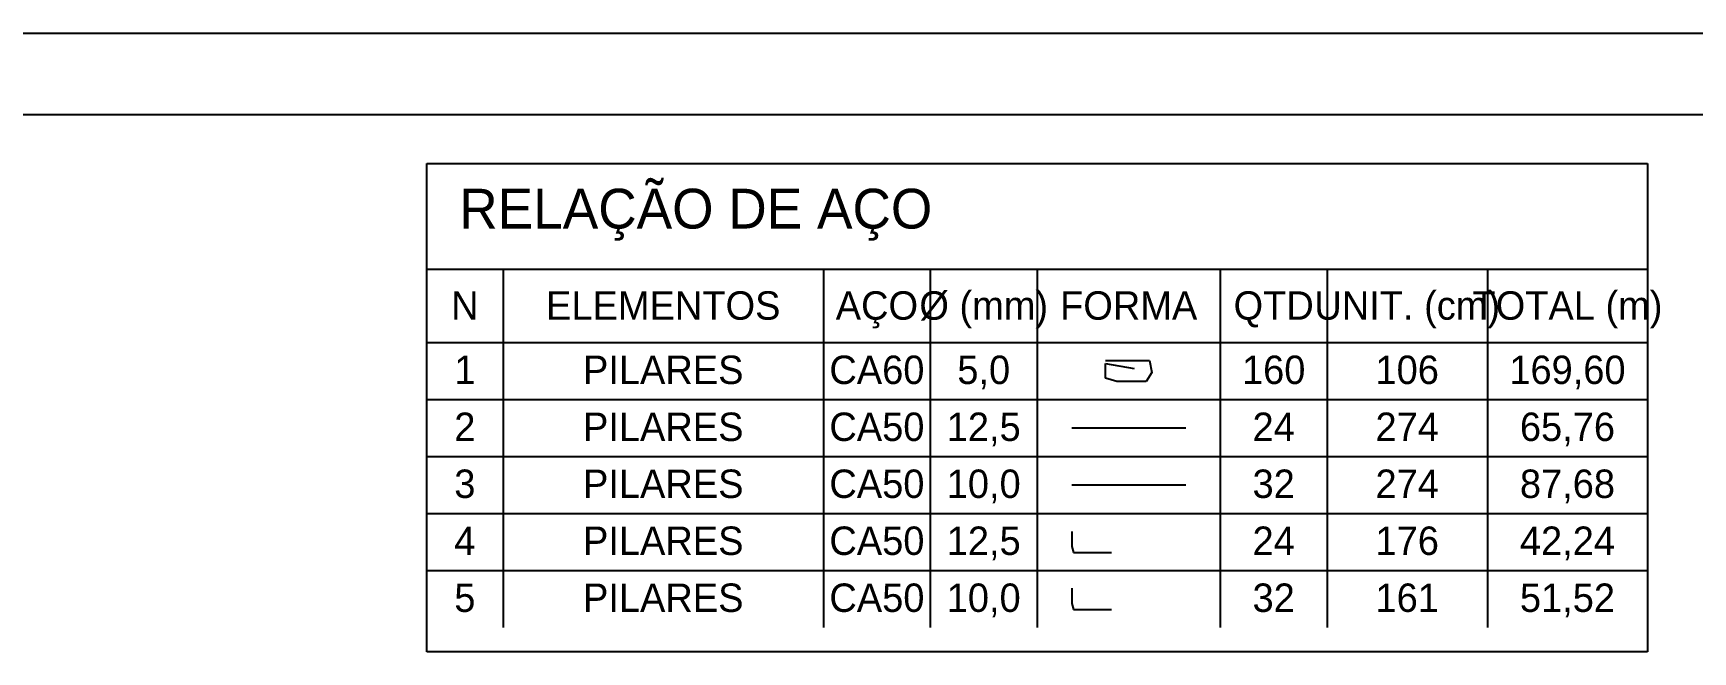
# Model space of a CAD drawing. Header units: millimetres. Extents: x 0 to 3648, y 0 to 594.
# Drawn here: x 1363.7 to 1567.6, y 518 to 594 of the extents above; entities that cross this region are included whole.
import ezdxf
from ezdxf.enums import TextEntityAlignment as Align

# ---------------------------------------------------------------- set-up
doc = ezdxf.new("R2010")
doc.units = ezdxf.units.MM
for name, color, linetype in [('ARMADURAS', 1, 'CONTINUOUS'), ('FORMAS', 7, 'CONTINUOUS'), ('MOLDURA', 7, 'CONTINUOUS'), ('SECUNDARIAS', 8, 'CONTINUOUS'), ('TEXTOS', 2, 'CONTINUOUS')]:
    doc.layers.add(name, color=color, linetype=linetype)

msp = doc.modelspace()

# ---------------------------------------------------------------- linework, layer by layer
at = {"layer": 'ARMADURAS'}
for p, q in [((1495.38997, 553.8), (1497.19536, 553.8)), ((1495.38997, 551.60337), (1495.38997, 553.40878)), ((1495.38997, 553.40878), (1498.90986, 552.8)), ((1497.19536, 553.8), (1499.00075, 553.8)), ((1499.00075, 553.8), (1500.80614, 553.8)), ((1500.80614, 553.8), (1501.10988, 552.29832)), ((1496.79197, 551.2), (1495.38997, 551.60337)), ((1498.59736, 551.2), (1496.79197, 551.2)), ((1500.40274, 551.2), (1498.59736, 551.2)), ((1501.10988, 552.29832), (1500.40274, 551.2)), ((1491.2501, 545.5), (1492.9999, 545.5)), ((1492.9999, 545.5), (1494.74995, 545.5)), ((1494.74995, 545.5), (1496.5, 545.5)), ((1496.5, 545.5), (1498.2498, 545.5)), ((1498.2498, 545.5), (1500.0001, 545.5)), ((1500.0001, 545.5), (1501.7499, 545.5)), ((1501.7499, 545.5), (1503.49995, 545.5)), ((1503.49995, 545.5), (1505.25, 545.5)), ((1491.2501, 538.5), (1492.9999, 538.5)), ((1492.9999, 538.5), (1494.74995, 538.5)), ((1494.74995, 538.5), (1496.5, 538.5)), ((1496.5, 538.5), (1498.2498, 538.5)), ((1498.2498, 538.5), (1500.0001, 538.5)), ((1500.0001, 538.5), (1501.7499, 538.5)), ((1501.7499, 538.5), (1503.49995, 538.5)), ((1503.49995, 538.5), (1505.25, 538.5)), ((1491.2501, 532.8), (1491.2501, 531.86251)), ((1491.2501, 531.86251), (1491.2501, 530.92501)), ((1491.2501, 530.92501), (1491.46244, 530.2)), ((1491.46244, 530.2), (1492.39994, 530.2)), ((1492.39994, 530.2), (1493.33744, 530.2)), ((1493.33744, 530.2), (1494.27494, 530.2)), ((1494.27494, 530.2), (1495.21244, 530.2)), ((1495.21244, 530.2), (1496.14994, 530.2)), ((1491.2501, 525.8), (1491.2501, 524.86251)), ((1491.2501, 524.86251), (1491.2501, 523.92501)), ((1491.2501, 523.92501), (1491.46244, 523.2)), ((1491.46244, 523.2), (1492.39994, 523.2)), ((1492.39994, 523.2), (1493.33744, 523.2)), ((1493.33744, 523.2), (1494.27494, 523.2)), ((1494.27494, 523.2), (1495.21244, 523.2)), ((1495.21244, 523.2), (1496.14994, 523.2))]:
    msp.add_line(p, q, dxfattribs=at)
at = {"layer": 'FORMAS'}
for p, q in [((1412.00005, 578), (1561.9998, 578)), ((1412.00005, 518), (1412.00005, 578)), ((1561.9998, 578), (1561.9998, 518)), ((1561.9998, 518), (1412.00005, 518))]:
    msp.add_line(p, q, dxfattribs=at)
at = {"layer": 'MOLDURA'}
for p, q in [((920.99995, 594), (1761.9998, 594)), ((940.99995, 584), (1751.9998, 584))]:
    msp.add_line(p, q, dxfattribs=at)
at = {"layer": 'SECUNDARIAS'}
for p, q in [((1412.00005, 565), (1561.9998, 565)), ((1421.37505, 565), (1421.37505, 521)), ((1460.7498, 565), (1460.7498, 521)), ((1473.8748, 565), (1473.8748, 521)), ((1486.9998, 565), (1486.9998, 521)), ((1509.4998, 565), (1509.4998, 521)), ((1522.6248, 565), (1522.6248, 521)), ((1542.3123, 565), (1542.3123, 521)), ((1412.00005, 556), (1561.9998, 556)), ((1412.00005, 549), (1561.9998, 549)), ((1412.00005, 542), (1561.9998, 542)), ((1412.00005, 535), (1561.9998, 535)), ((1412.00005, 528), (1561.9998, 528))]:
    msp.add_line(p, q, dxfattribs=at)

# ---------------------------------------------------------------- texts
at = {"layer": 'TEXTOS'}
msp.add_text('RELAÇÃO DE AÇO', height=4.88827, dxfattribs=at).set_placement((1415.99995, 570))
for s, p in [('N', (1416.68755, 558.8)), ('ELEMENTOS', (1441.06255, 558.8)), ('AÇO', (1467.3123, 558.8)), ('Ø (mm)', (1480.4373, 558.8)), ('FORMA', (1498.2498, 558.8)), ('QTD', (1516.0623, 558.8)), ('UNIT. (cm)', (1532.46855, 558.8)), ('TOTAL (m)', (1552.15605, 558.8)), ('1', (1416.68755, 550.9)), ('PILARES', (1441.06255, 550.9)), ('CA60', (1467.3123, 550.9)), ('5,0', (1480.4373, 550.9)), ('160', (1516.0623, 550.9)), ('106', (1532.46855, 550.9)), ('169,60', (1552.15605, 550.9)), ('2', (1416.68755, 543.9)), ('PILARES', (1441.06255, 543.9)), ('CA50', (1467.3123, 543.9)), ('12,5', (1480.4373, 543.9)), ('24', (1516.0623, 543.9)), ('274', (1532.46855, 543.9)), ('65,76', (1552.15605, 543.9)), ('3', (1416.68755, 536.9)), ('PILARES', (1441.06255, 536.9)), ('CA50', (1467.3123, 536.9)), ('10,0', (1480.4373, 536.9)), ('32', (1516.0623, 536.9)), ('274', (1532.46855, 536.9)), ('87,68', (1552.15605, 536.9)), ('4', (1416.68755, 529.9)), ('PILARES', (1441.06255, 529.9)), ('CA50', (1467.3123, 529.9)), ('12,5', (1480.4373, 529.9)), ('24', (1516.0623, 529.9)), ('176', (1532.46855, 529.9)), ('42,24', (1552.15605, 529.9)), ('5', (1416.68755, 522.9)), ('PILARES', (1441.06255, 522.9)), ('CA50', (1467.3123, 522.9)), ('10,0', (1480.4373, 522.9)), ('32', (1516.0623, 522.9)), ('161', (1532.46855, 522.9)), ('51,52', (1552.15605, 522.9))]:
    msp.add_text(s, height=3.49162, dxfattribs=at).set_placement(p, align=Align.CENTER)

doc.saveas('drawing.dxf')
